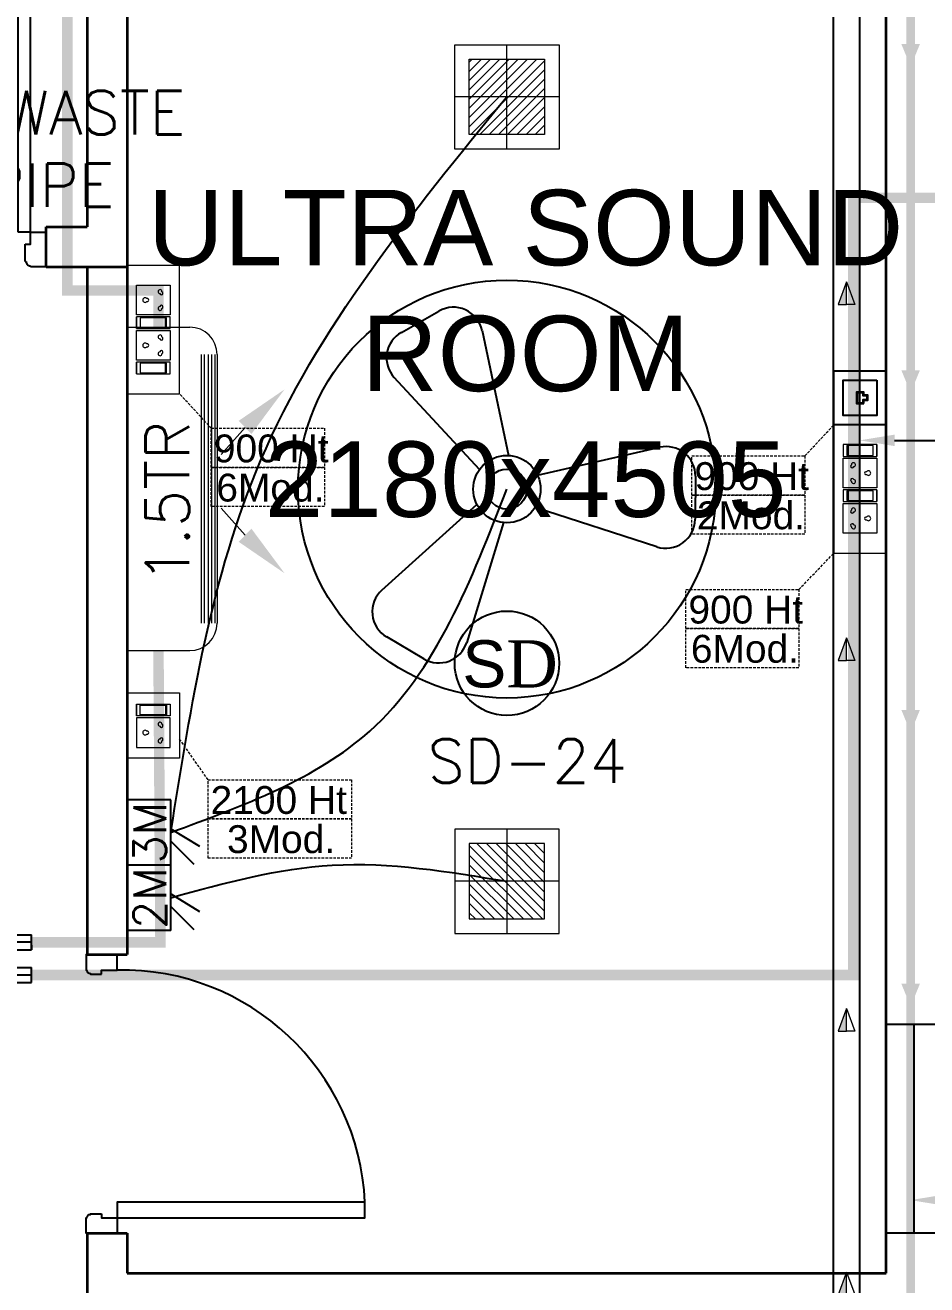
# Model space of a CAD drawing. Extents: x 3550807 to 4078732, y -628171 to -515859.
# Drawn here: x 3576770 to 3579360, y -526512 to -522895 of the extents above; entities that cross this region are included whole.
import ezdxf
from ezdxf import colors
from ezdxf.entities.mleader import LeaderData, LeaderLine
from ezdxf.math import Vec2, Vec3

# ---------------------------------------------------------------- set-up
doc = ezdxf.new("R2010")
doc.units = 0
doc.header["$LTSCALE"] = 6
doc.header["$MEASUREMENT"] = 0
for name, pattern in [('1', [0]), ('CONTINU', [0]), ('DASHED2', [0.375, 0.25, -0.125])]:
    doc.linetypes.add(name, pattern=pattern)
doc.layers.get('0').update_dxf_attribs({"linetype": 'CONTINUOUS'})
for name, color, linetype, lineweight in [('1Y-JOINT', 1, 'CONTINUOUS', 25), ('ELE-24W EMERGENCY  LED LIGHT', 5, 'CONTINUOUS', 18), ('ELE-24W LED LIGHT', 1, 'CONTINUOUS', 18), ('ELE-2NOS OF 6-16 RAW POWER SOCKET', 1, 'CONTINUOUS', 20), ('FA-BELOW SMOKE DERECTOR', 1, 'CONTINUOUS', 25), ('M-VRF- CKT', 5, 'CONTINUOUS', 30), ('MEP_HVAC_VRF_COPPER_PIPE', 6, 'CONTINUOUS', 9), ('PHE-SP', 1, 'CONTINUOUS', 0), ('PL-WATER PIPING', 1, 'CONTINUOUS', 9), ('vrf', 6, 'CONTINUOUS', 30), ('WALL', 10, 'CONTINUOUS', 35)]:
    doc.layers.add(name, color=color, linetype=linetype, lineweight=lineweight)
for name, color, linetype in [('24W RAW POWER', 1, 'CONTINUOUS'), ('24W UPS POWER LIGHT', 5, 'CONTINUOUS'), ('AC CKT-8', 110, 'CONTINUOUS'), ('DIM', 7, 'CONTINUOUS'), ('DOOR', 44, 'CONTINUOUS'), ('ELE-1200MM CEILINGFAN', 6, 'CONTINUOUS'), ('ELE-2M UPS P.SB', 3, 'CONTINUOUS'), ('ELE-3M RAW P.SB', 40, 'CONTINUOUS'), ('ELE.LAN POINT', 3, 'CONTINUOUS'), ('FA-FIRE TEXT', 7, 'CONTINUOUS'), ('HTL-COPPER PIPE', 6, 'CONTINUOUS'), ('HVAC_HI-WALL_1.5TR', 5, 'CONTINUOUS'), ('MEP_HVAC_DRAIN_PIPE', 7, 'CONTINUOUS'), ('MEP_HVAC_TEXT', 7, 'CONTINUOUS'), ('phe-text', 1, 'CONTINUOUS'), ('PL- WASTE PIPE', 6, 'CONTINUOUS'), ('PL-HOT WATER PIPE', 10, 'CONTINUOUS'), ('PL-SOIL PIPE', 1, 'CONTINUOUS'), ('TEXT', 5, 'CONTINUOUS'), ('Window', 161, 'CONTINUOUS')]:
    doc.layers.add(name, color=color, linetype=linetype)
doc.layers.add('CFT_LOOPING', color=7, linetype='1', lineweight=0, true_color=0xd6d600)
doc.layers.add('ELE-6A AC SOCKET', color=7, linetype='CONTINUOUS', true_color=0x00ceb6)
doc.layers.add('ELE-LIGHTING WIRING', color=7, linetype='CONTINUOUS', true_color=0x63d7b6)
doc.styles.add('ARIAL', font='arial.ttf')
doc.styles.add('PDF Times New Roman', font='times.ttf')
doc.styles.add('ROMANS', font='romans.shx')
doc.styles.get("Standard").update_dxf_attribs({"font": 'SIMPLEX'})
doc.styles.add('VERDANA', font='verdana.ttf')

# ---------------------------------------------------------------- blocks, each defined once
blk = doc.blocks.new('Z$W@#1841')
at = {"layer": 'DOOR', "color": 8}
blk.add_lwpolyline([(482.4958492562516, 633.1520239433992), (482.4958492562516, -167.4081328623782), (532.9958492040975, -167.4081328623782), (532.9958492040975, 633.1520239433992)], close=True, dxfattribs=at)
for points in [[(-254.0643076240316, -217.9081328102244), (-267.56430760168, -217.9081328102244), (-267.56430760168, -167.4081328623784), (-317.2842284537333, -167.4081328623784), (-317.2842284537333, -267.4081327133668), (-267.56430760168, -267.4081327133668), (-267.56430760168, -265.1581327170921, 0.4142135623730951), (-256.3143076203064, -253.9081327357186), (-254.0643076240317, -253.9081327357186)], [(519.4958492264492, -217.9081328102242), (532.9958492040975, -217.9081328102242), (532.9958492040975, -167.4081328623782), (582.7157700561507, -167.4081328623782), (582.7157700561507, -267.4081327133666), (532.9958492040975, -267.4081327133666), (532.9958492040975, -265.1581327170919, -0.4142135623730951), (521.7458492227239, -253.9081327357184), (519.4958492264492, -253.9081327357184)]]:
    blk.add_lwpolyline(points, format="xyb", close=True, dxfattribs=at)
blk.add_arc((518.3991009487806, -152.1393686359187), 786.1117062741538, 92.61772036991374, 181.1129344054778, dxfattribs=at)
blk = doc.blocks.new('750')
at = {"layer": 'DOOR', "color": 8}
for p, q in [((-50, 705), (-47.5, 705)), ((-35, 690), (-35, 692.5)), ((50, 45), (50, 80)), ((50, 80), (675, 80)), ((675, 45), (675, 80)), ((-50, 45), (-47.5, 45)), ((-35, 60), (-35, 57.5)), ((50, 45), (675, 45))]:
    blk.add_line(p, q, dxfattribs=at)
for points in [[(15, 690), (15, 705), (50, 705), (50, 750), (-50, 750), (-50, 705)], [(-35, 690), (15, 690)], [(15, 60), (15, 45), (50, 45), (50, 0), (-50, 0), (-50, 45)], [(-35, 60), (15, 60)]]:
    blk.add_lwpolyline(points, dxfattribs=at)
for centre, radius, start, end in [((-35, 705), 12.5, 180, 270), ((15, 45), 660, 0, 90), ((-35, 45), 12.5, 90, 180)]:
    blk.add_arc(centre, radius, start, end, dxfattribs=at)
blk = doc.blocks.new('1232')
at = {"layer": 'WALL', "color": 8, "linetype": 'ByBlock'}
for p, q in [((-6274.844835344236, 15910.17232320225), (-6274.844835344236, 14410.17232320225)), ((-6159.844835344236, 15910.17232320225), (-6159.844835344236, 14295.17232320225)), ((-3979.933052091859, 11405.0900228722), (-3979.999999974854, 15910.16867429006)), ((-6392.844835344236, 14410.17232320225), (-6274.844835344236, 14410.17232320225)), ((-6392.844835344236, 14295.17232320318), (-6392.844835344236, 14410.17232320225)), ((-6392.844835344236, 14295.17232320225), (-6159.844835344236, 14295.17232320225)), ((-6274.844835344236, 14295.17232320225), (-6274.844835344236, 12320.09002243727)), ((-6159.844835344236, 14295.17232320225), (-6159.844835344236, 12320.09002243727)), ((-6274.844835344236, 12320.09002243727), (-6159.844835345168, 12320.09002243727)), ((-6274.844835344236, 11520.0900228722), (-6274.844835344236, 11175.0900228722)), ((-6274.844835344236, 11520.0900228722), (-6159.844835344236, 11520.0900228722)), ((-6159.844835344236, 11520.0900228722), (-6159.844835344236, 11405.0900228722)), ((-6159.844835344236, 11405.0900228722), (-3980.000000005588, 11405.0900228722))]:
    blk.add_line(p, q, dxfattribs=at)
at = {"layer": 'Window', "color": 8, "linetype": 'Continuous'}
for points in [[(-3980.000000000931, 12120.07719897851), (-3750.000000000931, 12120.07719897851), (-3750.000000000931, 11520.07719897851), (-3980.000000000931, 11520.07719897851)], [(-3900.000000000931, 12120.07719897851), (-3830.000000000931, 12120.07719897851), (-3830.000000000931, 11520.07719897851), (-3900.000000000931, 11520.07719897851)]]:
    blk.add_lwpolyline(points, close=True, dxfattribs=at)
at = {"layer": 'DOOR', "color": 8, "rotation": 89.99999999999999}
blk.add_blockref('750', (-6392.844835344236, 14345.17232320225), dxfattribs=at)
at = {"layer": 'DOOR', "color": 8, "linetype": 'Continuous', "xscale": 0.8888888889923692, "yscale": 0.8888888889923692, "zscale": 0.8888888889923692, "rotation": 270}
blk.add_blockref('Z$W@#1841', (-6040.14871698292, 12038.05959711224), dxfattribs=at)
at = {"layer": 'DIM', "color": 8, "insert": (-5015.961811702233, 14045.12241961737), "char_height": 216.75, "width": 2086.033935879946, "attachment_point": 5, "style": 'ARIAL'}
blk.add_mtext('ULTRA SOUND\\PROOM\\P2180x4505', dxfattribs=at)
blk = doc.blocks.new('24w led light')
at = {"layer": 'ELE-24W LED LIGHT', "color": 1, "lineweight": 0}
for p, q in [((159.0000000012145, 158.9999999986694), (-159.9999999987274, 159.0000000012225)), ((-159.9999999987274, 159.0000000012225), (-160.0000000012806, -159.9999999987194)), ((-0.5000000012805742, -159.999999999996), (-0.4999999987274407, 158.999999999946)), ((158.9999999987194, -160.0000000012726), (159.0000000012145, 158.9999999986694)), ((114.5367849160933, 114.5367849143026), (-115.5367849143026, 114.5367849161594)), ((-115.5367849143026, 114.5367849161594), (-115.5367849161594, -115.5367849143526)), ((110.1664341049445, -115.5367849160353), (-115.5367849143606, 110.1664341068094)), ((81.97055120514068, -115.5367849159193), (-115.5367849145927, 81.97055120700553)), ((114.5367849144106, -91.7112528255815), (-91.71125282390676, 114.5367849159273)), ((114.5367849147007, -63.51536992577766), (-63.51536992410293, 114.5367849156952)), ((114.5367849149328, -35.31948702603185), (-35.31948702429909, 114.5367849155211)), ((114.5367849151069, -7.123604126228013), (-7.123604124495255, 114.536784915289)), ((114.536784915339, 21.07227877357582), (21.07227877536661, 114.5367849150569)), ((114.5367849155711, 49.26816167332163), (49.26816167511242, 114.5367849148248)), ((114.5367849158032, 77.46404457312546), (77.46404457497428, 114.5367849145927)), ((114.5367849160353, 105.6599274730454), (105.6599274747201, 114.5367849143606)), ((114.5367849142945, -115.5367849162094), (114.5367849160933, 114.5367849143026)), ((53.77466830533685, -115.5367849157452), (-115.5367849147668, 53.77466830725971)), ((25.57878540547499, -115.536784915397), (-115.5367849150569, 25.57878540745588)), ((-160.000000000004, -0.4999999987194258), (158.999999999996, -0.5000000012725593)), ((-2.617097494328851, -115.5367849151649), (-115.536784915231, -2.617097492464012)), ((-30.81298039413269, -115.5367849150489), (-115.5367849154631, -30.81298039220982)), ((-59.00886329393652, -115.5367849148168), (-115.5367849156952, -59.00886329212971)), ((-87.20474619374036, -115.5367849144686), (-115.5367849159273, -87.20474619181749)), ((-115.4006290935442, -115.5367849142945), (-115.5367849161594, -115.4006290915633)), ((-115.5367849161594, -115.5367849143526), (114.5367849142945, -115.5367849162094)), ((-160.0000000012806, -159.9999999987194), (158.9999999987194, -160.0000000012726))]:
    blk.add_line(p, q, dxfattribs=at)
blk = doc.blocks.new('24w led emeregency')
at = {"layer": 'ELE-24W EMERGENCY  LED LIGHT'}
h = blk.add_hatch(dxfattribs=at)
h.set_pattern_fill('ANSI31', scale=166.666666666665, style=0)
h.set_pattern_definition([(45, (0, 0), (-14.73139127471959, 14.7313912747196), [])])
h.paths.add_polyline_path([(-115.397401795839, -115.397401795839), (-115.397401795839, 115.397401795839), (115.397401795839, 115.397401795839), (115.397401795839, -115.397401795839)])
at = {"layer": 'ELE-24W EMERGENCY  LED LIGHT', "color": 5}
for p, q in [((0, 160), (0, -160)), ((-160, 0), (160, 0))]:
    blk.add_line(p, q, dxfattribs=at)
for points in [[(-160, -160), (-160, 160), (160, 160), (160, -160)], [(-115.397401795839, -115.397401795839), (-115.397401795839, 115.397401795839), (115.397401795839, 115.397401795839), (115.397401795839, -115.397401795839)]]:
    blk.add_lwpolyline(points, close=True, dxfattribs=at)
blk = doc.blocks.new('2M UPS SB')
at = {"layer": 'ELE-2M UPS P.SB', "color": 3}
for p, q in [((-133.7655910551548, 160), (-69.26612788438797, 265.2194964364171)), ((-88.23655763268471, 160), (-3.38374388217926, 244.8528137430549)), ((-240, 160), (-240, 0)), ((0, 160), (-240, 160)), ((0, 160), (0, 0))]:
    blk.add_line(p, q, dxfattribs=at)
blk.add_text('2M', height=120, rotation=180, dxfattribs=at).set_placement((-6.021764248609543, 142.9791077449918))
blk = doc.blocks.new('A$C07FB25EA')
at = {"layer": 'ELE-1200MM CEILINGFAN', "color": 3}
for p, q in [((6.532776267500593, 13.36735990063607), (9.466628320107704, 11.64112324596863)), ((0.2555713899018883, 2.637343919337582), (3.168330920685548, 12.07415516399124)), ((9.838218455632159, 7.943537505430868), (2.358767898105725, 1.207109641702118)), ((-11.7984145034352, 4.548378357842012), (-2.224771563924151, 1.439198100535577)), ((-14.84286138923198, -1.026129745423532), (-14.81482261964993, 2.37777899041248)), ((-2.411792527615034, -1.097340643536882), (-12.04069056159642, -3.293222517087997)), ((2.156221137716784, -1.540003275806157), (8.872359640910874, -8.780932646906876)), ((1.960196047803038, -12.49191586327652), (-0.1339963341779367, -2.646307742243152)), ((8.31008512173139, -12.34123015521618), (5.348194299542229, -14.01890223638475))]:
    blk.add_line(p, q, dxfattribs=at)
at = {"layer": 'ELE-1200MM CEILINGFAN', "color": 5, "ltscale": 10}
blk.add_circle((0, 0), 16.44920765180997, dxfattribs=at)
at = {"layer": 'ELE-1200MM CEILINGFAN', "color": 3}
for radius in [2.649698036423876, 1.57768634052507]:
    blk.add_circle((0, 0), radius, dxfattribs=at)
for centre, radius, start, end in [((5.364932230608247, 11.38253260855709), 2.302911, 59.52805232013018, 162.5228544712673), ((8.29878428322263, 9.656295953875087), 2.302911, 311.9493309576654, 59.52805232013018), ((-12.51198974412546, 2.358810032856127), 2.302911000000001, 71.9493309579858, 179.5280523201116), ((-12.54002851371843, -1.045098702990799), 2.302911000000001, 179.5280523201116, 282.5228544713182), ((7.175096283113817, -10.33743390556629), 2.302911000000001, 299.5280523201873, 42.52285447146621), ((4.213205460910103, -12.01510598673485), 2.302911000000001, 191.9493309577734, 299.5280523201873)]:
    blk.add_arc(centre, radius, start, end, dxfattribs=at)
blk = doc.blocks.new('TEWSER')
at = {"layer": 'ELE-3M RAW P.SB'}
for p, q in [((0, 0), (125, 0)), ((0, 0), (0, -187.5000000001164)), ((0, -68.9348106419202), (-66.29126073652878, -2.643549905624241)), ((0, -104.5043680202216), (-82.20273159211501, -54.11416240036488)), ((0, -187.5000000001164), (125, -187.5000000001164))]:
    blk.add_line(p, q, dxfattribs=at)
blk.add_text('3M', height=93.75000000006436, rotation=269.9999999999999, dxfattribs=at).set_placement((13.29757207352668, -4.704503317945637))
blk = doc.blocks.new('RTUH 6U')
at = {"layer": 'ELE-2NOS OF 6-16 RAW POWER SOCKET', "color": 30, "ltscale": 300}
for p, q in [((-311.5148522858508, -26.47821136575658), (-226.5000409251079, -26.47821136575658)), ((-311.5148522858508, -123.5216896266211), (-311.5148522858508, -26.47821136575658)), ((-226.5000409251079, -26.47821136575658), (-226.5000409251079, -123.5216896266211)), ((-187.0565626639873, -26.47821136575658), (-220.8652583165094, -26.47821136575658)), ((-220.8652583165094, -26.47821136575658), (-220.8652583165094, -123.5216896266211)), ((-187.0565626639873, -123.5216896266211), (-187.0565626639873, -26.47821136575658)), ((-187.0565626639873, -123.5216896266211), (-187.0565626639873, -26.47821136575658)), ((-181.4217800553888, -123.5216896266211), (-181.4217800553888, -26.47821136575658)), ((-181.4217800553888, -26.47821136575658), (-96.40696869464591, -26.47821136575658)), ((-96.40696869464591, -26.47821136575658), (-96.40696869464591, -123.5216896266211)), ((-56.96349043352529, -26.47821136575658), (-90.77218608604744, -26.47821136575658)), ((-90.77218608604744, -26.47821136575658), (-90.77218608604744, -123.5216896266211)), ((-56.96349043352529, -123.5216896266211), (-56.96349043352529, -26.47821136575658)), ((-56.96349043352529, -123.5216896266211), (-56.96349043352529, -26.47821136575658)), ((-189.8739539682865, -37.04342875699513), (-218.0478670122102, -37.04342875699513)), ((-218.0478670122102, -37.04342875699513), (-218.0478670122102, -112.9564722352661)), ((-189.8739539682865, -40.42429832229391), (-218.0478670122102, -40.42429832229391)), ((-189.8739539682865, -112.9564722352661), (-189.8739539682865, -37.04342875699513)), ((-59.78088173829019, -37.04342875699513), (-87.9547947817482, -37.04342875699513)), ((-87.9547947817482, -37.04342875699513), (-87.9547947817482, -112.9564722352661)), ((-59.78088173829019, -40.42429832229391), (-87.9547947817482, -40.42429832229391)), ((-59.78088173829019, -112.9564722352661), (-59.78088173829019, -37.04342875699513)), ((-226.5000409251079, -123.5216896266211), (-311.5148522858508, -123.5216896266211)), ((-187.0565626639873, -123.5216896266211), (-220.8652583165094, -123.5216896266211)), ((-220.8652583165094, -123.5216896266211), (-187.0565626639873, -123.5216896266211)), ((-218.0478670122102, -112.9564722352661), (-189.8739539682865, -112.9564722352661)), ((-96.40696869464591, -123.5216896266211), (-181.4217800553888, -123.5216896266211)), ((-56.96349043352529, -123.5216896266211), (-90.77218608604744, -123.5216896266211)), ((-90.77218608604744, -123.5216896266211), (-56.96349043352529, -123.5216896266211)), ((-87.9547947817482, -112.9564722352661), (-59.78088173829019, -112.9564722352661))]:
    blk.add_line(p, q, dxfattribs=at)
blk.add_lwpolyline([(-4.092510789632797e-05, 4.950386937707663e-05), (-368.4783017947339, 4.950386937707663e-05), (-368.4783017947339, -149.9999504961306), (-4.092510789632797e-05, -149.9999504961306)], close=True, dxfattribs=at)
for centre, radius, start, end in [((-293.2345507191494, -56.05690794810653), 5.702069884256065, 87.48996629468185, 354.7310871131253), ((-288.7399569302797, -52.13456946169026), 4.600757324912477, 284.9048633383454, 157.3161900704558), ((-249.274936280679, -52.13456946169026), 4.600757324912477, 22.68380993221952, 255.0951366616546), ((-244.7803424918093, -56.05690794810653), 5.702069884256065, 185.2689128868746, 92.51003370531816), ((-163.1414784886874, -56.05690794810653), 5.702069884256065, 87.48996629468185, 354.7310871131253), ((-158.6468846998177, -52.13456946169026), 4.600757324912477, 284.9048633383454, 157.3161900677805), ((-119.181864050217, -52.13456946169026), 4.600757324912477, 22.68380993221952, 255.0951366616546), ((-114.6872702613473, -56.05690794810653), 5.702069884256065, 185.2689128868746, 92.51003370531816), ((-269.0074466057122, -98.95577360759489), 6.616767067351513, 127.1583653105455, 52.84163468502312), ((-269.0074466057122, -92.33763240661938), 4.216839631110872, 341.4031195241894, 198.5968804773098), ((-138.9143743752502, -98.95577360759489), 6.616767067351513, 127.1583653105455, 52.84163468502312), ((-138.9143743752502, -92.33763240661938), 4.216839631110872, 341.4031195241894, 198.5968804773098)]:
    blk.add_arc(centre, radius, start, end, dxfattribs=at)
blk = doc.blocks.new('EQ2WE')
at = {"layer": 'ELE-6A AC SOCKET', "lineweight": 0}
for p, q in [((-98.74961535586044, 169.5296093540965), (-215.4297063327394, 169.5296093540965)), ((-215.4297063327394, 169.5296093540965), (-215.4297063327394, 36.34056040062569)), ((-98.74961535586044, 36.34056040062569), (-98.74961535586044, 169.5296093540965)), ((-91.01605767477304, 36.34056040062569), (-91.01605767477304, 169.5296093540965)), ((-91.01605767477304, 169.5296093540965), (-44.61471158778295, 169.5296093540965)), ((-44.61471158778295, 169.5296093540965), (-91.01605767477304, 169.5296093540965)), ((-87.14927883446217, 50.84098105295561), (-87.14927883446217, 155.0291887017665)), ((-87.14927883446217, 155.0291887017665), (-48.48149042809382, 155.0291887017665)), ((-48.48149042809382, 155.0291887017665), (-48.48149042809382, 50.84098105295561)), ((-44.61471158778295, 169.5296093540965), (-44.61471158778295, 36.34056040062569)), ((-44.61471158778295, 169.5296093540965), (-44.61471158778295, 36.34056040062569)), ((-48.48149042809382, 55.48111566121224), (-87.14927883446217, 55.48111566121224)), ((-48.48149042809382, 50.84098105295561), (-87.14927883446217, 50.84098105295561)), ((-215.4297063327394, 36.34056040062569), (-98.74961535586044, 36.34056040062569)), ((-44.61471158778295, 36.34056040062569), (-91.01605767477304, 36.34056040062569))]:
    blk.add_line(p, q, dxfattribs=at)
blk.add_lwpolyline([(0, 0), (-257.3377121933736, 0), (-257.3377121933736, 205.8701697547222), (0, 205.8701697547222)], close=True, dxfattribs=at)
for centre, radius, start, end in [((-157.0896608447656, 135.8136806810508), 9.081299729220849, 307.1583653148004, 232.8416346884283), ((-157.0896608447656, 126.7304949983954), 5.787476604568305, 161.4031195280473, 18.59688047086035), ((-190.3405810883269, 76.93636897683609), 7.825907300167327, 5.268912887902898, 272.5100337055451), ((-184.1718958457932, 71.55308571003843), 6.314391276533496, 202.6838099291593, 75.09513666362629), ((-130.0074258428067, 71.55308571003843), 6.314391276533496, 104.9048633363737, 337.3161900708406), ((-123.8387406007387, 76.93636897683609), 7.825907300167327, 267.4899662944549, 174.7310871120971)]:
    blk.add_arc(centre, radius, start, end, dxfattribs=at)
blk = doc.blocks.new('Voice')
at = {"layer": 'ELE.LAN POINT', "color": 6}
for points in [[(-0.0001435091835446656, -31.83524279187447), (127.8731920092255, -31.83524279191364), (127.8731920092255, 91.99998739433515), (-0.0001435091835446656, 91.99998739437433)], [(21.85946668858487, -9.975632593831826), (106.0135818114571, -9.975632593831826), (106.0135818114571, 70.14037719625334), (21.85946668858487, 70.14037719629252)], [(77.26763112169853, 21.4423185055611), (69.73059573140364, 21.4423185055611), (69.73059573140364, 11.69924630392988), (58.14245276861877, 11.69924630392988), (58.14245276861877, 21.4423185055611), (50.60541737832387, 21.4423185055611), (50.60541737832387, 38.72242609717381), (77.26763112169853, 38.72242609717381)], [(75.92159601097843, 22.78835361628119), (68.38456062068354, 22.78835361628119), (68.38456062068354, 13.04528141464998), (59.48848787933886, 13.04528141464998), (59.48848787933886, 22.78835361628119), (51.95145248904397, 22.78835361628119), (51.95145248904397, 37.37639098645371), (75.92159601097843, 37.37639098645371)]]:
    blk.add_lwpolyline(points, close=True, dxfattribs=at)
blk = doc.blocks.new('SMOKE DETECTOR')
at = {"layer": 'FA-BELOW SMOKE DERECTOR', "color": 7}
blk.add_circle((931028.7306233168, -118293.8702529273), 166.0108993562608, dxfattribs=at)
at = {"layer": 'FA-BELOW SMOKE DERECTOR', "insert": (930887.0836242564, -118372.9609814075), "char_height": 150, "attachment_point": 7, "style": 'PDF Times New Roman'}
blk.add_mtext('{\\fArial|b0|i0|c0|p34;S}D', dxfattribs=at)
blk = doc.blocks.new('A$C0B1B3CFA')
at = {"layer": 'PHE-SP'}
h = blk.add_hatch(color=7, dxfattribs=at)
h.dxf.hatch_style = 1
h.paths.add_polyline_path([(-0.0494668798380715, 0.0226015183831585), (-0.0494668798380715, 0), (0.0123667199595179, 0)])
at = {"layer": 'PHE-SP', "color": 7}
for points in [[(-0.0494668798380715, 0), (0.0123667199595179, 0), (-0.0494668798380715, 0.0226015183831585), (-0.0494668798380715, 0)], [(-0.0494668798380715, 0), (0.0123667199595179, 0), (-0.0494668798380715, -0.0226015183831585), (-0.0494668798380715, 0)]]:
    blk.add_lwpolyline(points, dxfattribs=at)
blk = doc.blocks.new('Z$W@#3BD47561')
at = {"layer": 'PHE-SP', "xscale": 49.00933755098914, "yscale": 49.00933755098914, "zscale": 49.00933755098914, "rotation": 270}
blk.add_blockref('A$C0B1B3CFA', (0, 0), dxfattribs=at)
blk = doc.blocks.new('Z$W@#4AA511D8')
at = {"layer": 'phe-text', "linetype": 'ByBlock', "lineweight": -2, "ltscale": 0.5, "xscale": 0.0244727334018079, "yscale": 0.0244727334018079, "zscale": 0.0244727334018079, "rotation": 270}
blk.add_blockref('Z$W@#3BD47561', (0.0148325505764859, 0), dxfattribs=at)
blk = doc.blocks.new('HI WALL SPLIT AC UNIT 1.5TR')
at = {"layer": 'HVAC_HI-WALL_1.5TR', "color": 7, "lineweight": 5}
for p, q in [((1295285.094062001, -129882.4152555451), (1295362.690297949, -129951.570953507)), ((1295594.968264924, -129882.4152555451), (1295517.372028977, -129951.570953507))]:
    blk.add_line(p, q, dxfattribs=at)
at = {"layer": 'HVAC_HI-WALL_1.5TR', "color": 5, "lineweight": 5}
for p, q in [((1295075.965363557, -129962.8062686893), (1295847.465363557, -129962.8062686893)), ((1294997.215363557, -130220.8062686893), (1294997.215363557, -130041.5562686893)), ((1295926.215363557, -130220.8062686893), (1295926.215363557, -130041.5562686893)), ((1294997.215363557, -130220.8062686893), (1295926.215363557, -130220.8062686893))]:
    blk.add_line(p, q, dxfattribs=at)
at = {"layer": 'HVAC_HI-WALL_1.5TR', "color": 8, "lineweight": 5}
for p, q in [((1295075.965363557, -129969.7335215405), (1295847.465363557, -129969.7335215405)), ((1295075.965363557, -129978.9698862642), (1295847.465363557, -129978.9698862642)), ((1295075.965363557, -129988.2062509879), (1295847.465363557, -129988.2062509879)), ((1295075.965363557, -129999.7517275843), (1295847.465363557, -129999.7517275843)), ((1295075.965363557, -130008.9880095412), (1295847.465363557, -130008.9880095412))]:
    blk.add_line(p, q, dxfattribs=at)
at = {"layer": 'HVAC_HI-WALL_1.5TR', "color": 5, "lineweight": 5}
for centre, radius, start, end in [((1295075.965363557, -130041.5562686895), 78.75, 90, 180), ((1295847.465363557, -130041.5562686895), 78.7500000000291, 0, 90)]:
    blk.add_arc(centre, radius, start, end, dxfattribs=at)
at = {"layer": 'HVAC_HI-WALL_1.5TR', "color": 7, "lineweight": 5}
for points in [[(1295304.003380456, -129864.2081092676), (1295266.184743546, -129900.6224018228), (1295175.851184335, -129768.959344816)], [(1295576.05894647, -129864.2081092676), (1295613.877583379, -129900.6224018228), (1295704.21114259, -129768.959344816)]]:
    blk.add_solid(points, dxfattribs=at)
blk = doc.blocks.new('Y-JOINT')
at = {"layer": '1Y-JOINT', "extrusion": (7.0061e-12, -6.61627518758e-05, 0.9999999978112452)}
for p, q in [((416463.0598023985, -2646.098365446611, 0.0200843726229758), (416247.0802495824, -2646.098388301296, 0.0200843726229758)), ((416247.0802495824, -2646.098388301296, 0.0200843726239684), (416247.0802549376, -2696.705863564449, 0.016736042787696)), ((416463.059800534, -2628.477815438266, 0.0212501967036461), (416499.0623852817, -2628.477811628516, 0.0212501967036461)), ((416463.0598141798, -2757.431454850681, 0.0122218888698508), (416463.059800534, -2628.477815438266, 0.0212501967036461)), ((416499.0623989278, -2757.431451040931, 0.0122218888696703), (416499.0623852817, -2628.477811628516, 0.0212501967034657)), ((416579.1185597735, -2646.098353163921, 0.0200843726238366), (416499.0623852817, -2628.477811628516, 0.0212501967034657)), ((416247.0802522601, -2671.402125934343, 0.0184102077058322), (416463.0598050762, -2671.402103079658, 0.0184102077058322)), ((416463.0598077538, -2696.705840709765, 0.0167360427867033), (416247.0802549376, -2696.705863564449, 0.0167360427867033)), ((416310.2984731082, -2755.198419004475, 0.0128660139043045), (416385.7888925825, -2702.753597620293, 0.0163359070873506)), ((416408.0270002052, -2748.213284405415, 0.0133281689478352), (416385.7888925825, -2702.753597620293, 0.0163359070873506)), ((416463.0598077538, -2696.705840709765, 0.0167360427867033), (416411.9147749667, -2696.705846121855, 0.0167360427867033)), ((416411.9147803221, -2747.313321383554, 0.0133877129507918), (416411.9147749667, -2696.705846121855, 0.0167360427868838)), ((416579.1185651289, -2696.70582842856, 0.0167360427875641), (416505.9748338273, -2754.106289843767, 0.0124418906368903)), ((416321.4175269195, -2777.928262395552, 0.0113621448345467), (416398.7476725042, -2724.583478209185, 0.0148915820204593)), ((416332.5365807311, -2800.658105788112, 0.009858275764789), (416408.0270002052, -2748.213284405415, 0.0133281689478352)), ((416411.9147776442, -2722.009583753447, 0.0150618778688378), (416463.0598104315, -2722.009578341327, 0.0150618778688378)), ((416463.0598131091, -2747.313315971433, 0.0133877129506114), (416411.9147803221, -2747.313321383554, 0.0133877129506114)), ((416306.4106929917, -2756.098382024851, 0.0128064699012575), (416247.0802612224, -2756.098388301645, 0.0128064699012575)), ((416247.0802628622, -2771.594680903916, 0.0117811925369643), (416247.0802612224, -2756.098388301645, 0.0128064699016185)), ((416247.0802612224, -2756.098388303129, 0.0128064699015282), (416247.0802665777, -2806.705863564799, 0.0094581400654363)), ((416247.0802639, -2781.402125934721, 0.0111323049834823), (416306.4106956693, -2781.402119656443, 0.0111323049834823)), ((416306.4106929917, -2756.098382024851, 0.0128064699012575), (416306.4106983468, -2806.705857286522, 0.0094581400651655)), ((416310.2984731082, -2755.198419004475, 0.0128660139043045), (416332.5365807311, -2800.658105788112, 0.009858275764789)), ((416463.0598141798, -2757.431454850681, 0.0122218888698508), (416499.0623989278, -2757.431451040931, 0.0122218888698508)), ((416306.4106983468, -2806.705857286522, 0.0094581400651655), (416247.0802665777, -2806.705863564799, 0.0094581400651655))]:
    blk.add_line(p, q, dxfattribs=at)
at = {"layer": '1Y-JOINT', "extrusion": (6.9964e-12, -6.61627518758e-05, 0.9999999978112452)}
for p, q in [((416579.1185597735, -2646.098353163921, 0.0200843726238366), (416647.0802498681, -2646.098345972307, 0.0200843726238366)), ((416647.0802498681, -2646.098345972307, 0.0200843726241489), (416647.0802552234, -2696.705821235461, 0.0167360427878765)), ((416647.0802525457, -2671.402083605353, 0.0184102077060127), (416463.0598050762, -2671.402103079658, 0.0184102077048396)), ((416579.1185651289, -2696.70582842856, 0.0167360427875641), (416647.0802552234, -2696.705821235461, 0.0167360427875641))]:
    blk.add_line(p, q, dxfattribs=at)
at = {"layer": '1Y-JOINT'}
blk.add_line((416579.1185651289, -2696.70582842856, 0.0167360427875641), (416579.1185597735, -2646.098353163921, 0.0200843726238366), dxfattribs=at)
at = {"layer": '1Y-JOINT', "extrusion": (7.0061e-12, -6.61627518758e-05, 0.9999999978112452)}
for centre, radius, start, end in [((416411.9147812583, -2756.160775215933, 0.1951604399708007), 59.45493601491307, 90.00000606312693, 116.0670959920746), ((416411.9147812583, -2756.160775215933, 0.1951604399708007), 34.15119836570895, 90.00000606312693, 116.0670959920746), ((416411.9147812583, -2756.160775215933, 0.1951604399708007), 8.847460716504818, 90.00000606312693, 116.0670959920746), ((416306.4106920555, -2747.250914417913, 0.1951604399708918), 8.847460716504818, 270.0000060631269, 296.0670959920747), ((416306.4106920555, -2747.250914417913, 0.1951604399708918), 34.15119836570895, 270.0000060631269, 296.0670959920747), ((416499.0623979913, -2748.583983468298, 0.1946640598047753), 8.847460716504818, 270.0000060631269, 321.3788725027825), ((416306.4106920555, -2747.250914417913, 0.1951604399708918), 59.45493601491307, 270.0000060631269, 296.0670959920747)]:
    blk.add_arc(centre, radius, start, end, dxfattribs=at)
blk = doc.blocks.new('A$C4D743431')
at = {"layer": 'AC CKT-8', "xscale": 0.933787291884793, "yscale": 0.933787291884793, "zscale": 0.933787291884793, "rotation": 359.9999939263457}
blk.add_blockref('Y-JOINT', (-389059.7484762961, 2494.562559566745, -0.01719121799683417), dxfattribs=at)
blk = doc.blocks.new('G$C4406566D')
at = {"layer": 'M-VRF- CKT', "xscale": 0.8031807735897878, "yscale": 0.8031807735897878, "zscale": 0.8031807735897878, "rotation": 180}
for p in [(-224.2044628872536, -88.81145790810115, 0.005876010468789758), (-224.20446288737, -88.81145790810115, 0.005876010468789758)]:
    blk.add_blockref('A$C4D743431', p, dxfattribs=at)
blk = doc.blocks.new('G$C186CAD5F')
at = {"layer": 'vrf', "color": 3, "xscale": 8.96419313933734, "yscale": 8.96419313933734, "zscale": 8.96419313933734, "rotation": 270.0000005682937}
blk.add_blockref('G$C4406566D', (796.1230816186871, -2009.812100126641, -0.05267369273099937), dxfattribs=at)

msp = doc.modelspace()

# ---------------------------------------------------------------- linework, layer by layer
at = {"layer": 'CFT_LOOPING', "color": 7, "linetype": 'DASHED2', "ltscale": 5}
for p, q in [((3577305.044981606, -524052.0669084552), (3577213.744444375, -523953.0617488633)), ((3579010.146580847, -524131.5606501317), (3579093.571208498, -524042.0852713072)), ((3578992.950744754, -524514.9161580373), (3579093.553087747, -524410.5635321769)), ((3577295.650222999, -525061.5987114116), (3577213.744493879, -524944.2470802707))]:
    msp.add_line(p, q, dxfattribs=at)
for points in [[(3577305.044981606, -524052.0669084552), (3577629.865000641, -524052.0669084552), (3577629.865000641, -524164.5669084552), (3577305.044981606, -524164.5669084552)], [(3577305.044981606, -524164.5669084552), (3577629.865000641, -524164.5669084552), (3577629.865000641, -524277.0669084552), (3577305.044981606, -524277.0669084552)], [(3578668.130725719, -524514.9161580373), (3578992.950744754, -524514.9161580373), (3578992.950744754, -524627.4161580373), (3578668.130725719, -524627.4161580373)], [(3578668.130725719, -524627.4161580373), (3578992.950744754, -524627.4161580373), (3578992.950744754, -524739.9161580373), (3578668.130725719, -524739.9161580373)], [(3577295.650222999, -525061.5987114116), (3577708.246211007, -525061.5987114116), (3577708.246211007, -525174.0987114116), (3577295.650222999, -525174.0987114116)], [(3577295.650222999, -525174.0987114116), (3577708.246211007, -525174.0987114116), (3577708.246211007, -525286.5987114116), (3577295.650222999, -525286.5987114116)]]:
    msp.add_lwpolyline(points, close=True, dxfattribs=at)
at = {"layer": 'CFT_LOOPING', "color": 7, "linetype": 'DASHED2', "ltscale": 5, "elevation": -1.164158056988229e-10}
for points in [[(3578685.326561812, -524131.5606501317), (3579010.146580847, -524131.5606501317), (3579010.146580847, -524244.0606501317), (3578685.326561812, -524244.0606501317)], [(3578685.326561812, -524244.0606501317), (3579010.146580847, -524244.0606501317), (3579010.146580847, -524356.5606501317), (3578685.326561812, -524356.5606501317)]]:
    msp.add_lwpolyline(points, close=True, dxfattribs=at)
at = {"layer": 'ELE-LIGHTING WIRING', "linetype": 'ByBlock'}
for points in [[(3577188.74449388, -525212.8315028877), (3577446.689834804, -524145.721647411), (3578153.671369595, -523100.2816581094, 2.711236453935354e-09)], [(3577188.74449388, -525212.8315028877), (3577760.08131677, -524922.0325624747), (3578154.141589033, -524227.0018775458, 1.300687133253366e-09)]]:
    msp.add_spline(points, degree=3, dxfattribs=at)
at = {"layer": 'ELE-LIGHTING WIRING', "color": 254, "linetype": 'ByBlock', "true_color": 0xdebad0}
for points in [[(3580034.532635448, -532083.953750323), (3579791.554737989, -530687.6299462843), (3577296.32328663, -528985.4565531098), (3576625.770131742, -526973.7970884491), (3576347.714713318, -524864.2516465563, -3.56410889761029e-09)], [(3577188.74449388, -525400.331502888), (3577652.55935313, -525306.921311786), (3578154.141589033, -525353.2518775453)]]:
    msp.add_spline(points, degree=3, dxfattribs=at)
at = {"layer": 'MEP_HVAC_DRAIN_PIPE', "linetype": 'ByBlock', "const_width": 30}
msp.add_lwpolyline([(3577153.369493879, -523761.8226927803), (3577153.369493879, -523656.7469776728), (3576891.458234049, -523656.7469776728), (3576891.458234049, -522842.1268563903)], dxfattribs=at)
at = {"layer": 'MEP_HVAC_VRF_COPPER_PIPE', "color": 6, "linetype": 'ByBlock', "const_width": 30}
for points, elevation in [([(3576788.353273548, -525622.3783835638), (3579149.073140668, -525622.3783835638), (3579149.073140668, -523390.6690533735), (3579563.225846139, -523390.6690533735), (3579563.225846138, -523213.2816580761)], -0.006222254610662503), ([(3576788.353273546, -525528.3337173203), (3577158.944905271, -525528.3337173203), (3577153.369493879, -524690.8226927803)], -0.006222254271002873)]:
    msp.add_lwpolyline(points, dxfattribs=dict(at, elevation=elevation))
at = {"layer": 'PL- WASTE PIPE', "linetype": 'ByBlock', "ltscale": 5}
for p, q in [((3579092.628145223, -526588.270688474), (3579092.628145223, -522538.7079321049)), ((3579167.628145223, -526588.270688474), (3579167.628145223, -522538.7079321048))]:
    msp.add_line(p, q, dxfattribs=at)
at = {"layer": 'PL-HOT WATER PIPE', "color": 11, "true_color": 0xf75178, "const_width": 25}
msp.add_lwpolyline([(3578532.427760608, -521722.7118719609), (3578532.427760608, -521997.0084663404), (3579313.791251777, -521997.0084663404), (3579313.791251777, -527034.4241919421)], dxfattribs=at)
at = {"layer": 'PL-WATER PIPING', "color": 61, "true_color": 0xd8e58c}
for points in [[(3579313.791251777, -522949.0906787534, 53.25524689926687, 0, 0), (3579313.791251777, -523013.9017554057, 0, 0, 0)], [(3579313.791251777, -523885.6096123902, 53.25524689926687, 0, 0), (3579313.791251777, -523950.4206890424, 0, 0, 0)], [(3579313.791251777, -524861.0703694425, 53.25524689926687, 0, 0), (3579313.791251777, -524925.8814460947, 0, 0, 0)], [(3579313.791251777, -525647.5675243435, 53.25524689926687, 0, 0), (3579313.791251777, -525712.3786009958, 0, 0, 0)]]:
    msp.add_lwpolyline(points, format="xyseb", dxfattribs=at)

# ---------------------------------------------------------------- block references
at = {"linetype": 'ByBlock'}
msp.add_blockref('1232', (3583223.589329224, -537883.9537503232), dxfattribs=at)
at = {"layer": '24W RAW POWER', "lineweight": 9, "xscale": -0.9404388715045132, "yscale": 0.9404388715045132, "zscale": 0.9404388715045132}
msp.add_blockref('24w led light', (3578153.671369595, -523100.2816581094, 2.711236453935354e-09), dxfattribs=at)
at = {"layer": '24W UPS POWER LIGHT', "lineweight": 9, "xscale": -0.9375000000222322, "yscale": 0.9375000000222322, "zscale": 0.9375000000222322}
msp.add_blockref('24w led emeregency', (3578154.141589033, -525353.2518775453), dxfattribs=at)
at = {"layer": 'ELE-1200MM CEILINGFAN', "color": 7, "ltscale": 8, "xscale": 36.47592107175105, "yscale": 36.47592107175105, "zscale": 36.47592107175105, "rotation": 180}
msp.add_blockref('A$C07FB25EA', (3578154.141589033, -524227.0018775458, 1.300687133253366e-09), dxfattribs=at)
at = {"layer": 'ELE-2M UPS P.SB', "color": 6, "xscale": 0.7812500000005363, "yscale": 0.7812500000005363, "zscale": 0.7812500000005363, "rotation": 269.9999999999999}
msp.add_blockref('2M UPS SB', (3577063.74449388, -525494.0815028881), dxfattribs=at)
at = {"layer": 'ELE-2NOS OF 6-16 RAW POWER SOCKET', "color": 3, "linetype": 'ByBlock'}
for p, rotation in [((3577213.744444375, -523953.0617488633), 270), ((3579093.571258001, -524042.0852303822), 89.99999999999999)]:
    msp.add_blockref('RTUH 6U', p, dxfattribs=dict(at, rotation=rotation))
at = {"layer": 'ELE-3M RAW P.SB', "color": 26, "linetype": 'ByBlock', "rotation": 180}
msp.add_blockref('TEWSER', (3577188.74449388, -525306.581502888), dxfattribs=at)
at = {"layer": 'ELE-6A AC SOCKET', "color": 254, "linetype": 'ByBlock', "true_color": 0xdebad0, "xscale": 0.7286145446852714, "yscale": 0.7286145446852714, "zscale": 0.7286145446852714, "rotation": 90}
msp.add_blockref('EQ2WE', (3577213.744493879, -524811.7529609641), dxfattribs=at)
at = {"layer": 'ELE.LAN POINT', "color": 7, "xscale": -1.211286963933217, "yscale": 1.211286963933217, "zscale": 1.211286963933217, "rotation": 89.99999999999974}
msp.add_blockref('Voice', (3579205.00959391, -523887.1941407898), dxfattribs=at)
at = {"layer": 'FA-BELOW SMOKE DERECTOR', "color": 6, "xscale": 0.9035551315104862, "yscale": 0.9035551315104862, "zscale": 0.9035551315104862}
msp.add_blockref('SMOKE DETECTOR', (2736918.354450641, -417841.9683842775, 1.300687133253366e-09), dxfattribs=at)
at = {"layer": 'HTL-COPPER PIPE', "xscale": 0.1271654228864588, "yscale": 0.1271654228864588, "zscale": 0.1271654228864588, "rotation": 89.99999888478091}
msp.add_blockref('G$C186CAD5F', (3576446.372650128, -525622.3783853684, -0.006222254271002872), dxfattribs=at)
at = {"layer": 'HVAC_HI-WALL_1.5TR', "rotation": 270}
msp.add_blockref('HI WALL SPLIT AC UNIT 1.5TR', (3707284.550762569, 771235.3926707769), dxfattribs=at)
at = {"layer": 'PL-SOIL PIPE', "color": 1, "linetype": 'Continuous', "xscale": 876.8658294741393, "yscale": 876.8658294741393, "zscale": 876.8658294741393, "rotation": 270.1299954999209}
for p in [(3579129.722198865, -523631.5581717503), (3579129.722198865, -524654.2598293411), (3579129.722198865, -525718.6866931362), (3579129.722198865, -526475.1433334504)]:
    msp.add_blockref('Z$W@#4AA511D8', p, dxfattribs=at)

# ---------------------------------------------------------------- texts
at = {"layer": 'FA-FIRE TEXT', "color": 200, "linetype": 'CONTINU', "insert": (3577925.801811922, -524945.0805227804), "char_height": 125, "width": 349.8378647597838, "attachment_point": 1, "style": 'ROMANS'}
msp.add_mtext('{\\C256;SD-24\\P}', dxfattribs=at)
at = {"layer": 'MEP_HVAC_TEXT', "color": 0, "insert": (3577116.333822961, -524030.6837773691), "char_height": 125, "width": 1718.698670698463, "attachment_point": 3, "rotation": 89.99312459720404, "style": 'VERDANA'}
msp.add_mtext('{\\Fromans|c0;\\C256;1.5TR}', dxfattribs=at)
at = {"layer": 'PL- WASTE PIPE', "color": 4, "linetype": 'ByBlock', "ltscale": 5, "insert": (3576046.122880964, -523083.3550407192), "char_height": 124.9999999977931, "width": 1332.590875704529, "attachment_point": 1, "style": 'ROMANS'}
msp.add_mtext('%%c40MM WASTE WATER PIPE', dxfattribs=at)
at = {"layer": 'TEXT', "color": 7, "char_height": 80, "attachment_point": 1}
for s, insert, width in [('\\A1;{\\fArial|b0|i0|c0|p34;900 Ht\\P}', (3577312.486821666, -524070.1451126297), 8957.987203209177), ('\\A1;{\\fArial|b0|i0|c0|p34;900 Ht\\P}', (3578692.768401872, -524149.6388543062), 8957.987203209177), ('\\A1;{\\fArial|b0|i0|c0|p34;6Mod.\\P}', (3577319.505613833, -524182.6451126344), 352.574825963015), ('\\A1;{\\fArial|b0|i0|c0|p34;2Mod.\\P}', (3578699.787194039, -524262.1388543108), 352.574825963015), ('\\A1;{\\fArial|b0|i0|c0|p34;900 Ht\\P}', (3578675.572565779, -524532.9943622118), 8957.987203209177), ('\\A1;{\\fArial|b0|i0|c0|p34;6Mod.\\P}', (3578682.591357946, -524645.4943622164), 352.574825963015), ('\\A1;{\\fArial|b0|i0|c0|p34;2100 Ht}', (3577303.092063059, -525079.6769155861), 8957.987203209177), ('\\A1;{\\fArial|b0|i0|c0|p34;3Mod.}', (3577350.193153114, -525192.1769155908), 352.574825963015)]:
    msp.add_mtext(s, dxfattribs=dict(at, insert=insert, width=width))

# ---------------------------------------------------------------- leaders
at = {"layer": 'PL- WASTE PIPE', "linetype": 'ByBlock', "ltscale": 5}
ml = msp.add_multileader_mtext('Standard', dxfattribs=at)
ml.set_content(' ', color=256)
ml.set_leader_properties()
ml.build(insert=Vec2(0, 0))
ml.multileader.update_dxf_attribs({"text_right_attachment_type": 6, "dogleg_length": 265.0374667439384, "arrow_head_size": 99.99999999823451})
ctx = ml.context
ctx.base_point, ctx.char_height, ctx.arrow_head_size, ctx.landing_gap_size, ctx.plane_origin = Vec3(3579813.286741598, -524086.9886496105), 99.99999999823451, 99.99999999823451, 49.99999999911726, Vec3(3579338.650837876, -524467.0218652032)
ctx.right_attachment = 6
notes = []
notes.append((ctx, [(0, (1, 1, 0), (3579548.249274854, -524086.9886496105), (1, 0), 265.0374667439384, [(0, [(3579167.628145223, -524086.9886496105)], 0, [])])]))
ctx.mtext.insert, ctx.mtext.flow_direction = Vec3(3579863.286741597, -524026.9886496116), 5
at = {"layer": 'PL-HOT WATER PIPE', "color": 11}
ml = msp.add_multileader_mtext('Standard', dxfattribs=at)
ml.set_content(' ', color=(247, 81, 120))
ml.set_leader_properties()
ml.build(insert=Vec2(0, 0))
ml.multileader.update_dxf_attribs({"text_right_attachment_type": 6, "dogleg_length": 481.5464338171296, "arrow_head_size": 99.99999999823451})
ctx = ml.context
ctx.base_point, ctx.char_height, ctx.arrow_head_size, ctx.landing_gap_size, ctx.plane_origin = Vec3(3580235.262987186, -526268.6893103349), 99.99999999823451, 99.99999999823451, 49.99999999911726, Vec3(3579100.157872954, -526268.6893103349)
ctx.right_attachment = 6
notes.append((ctx, [(0, (1, 1, 0), (3579753.716553369, -526268.6893103349), (1, 0), 481.5464338171296, [(0, [(3579313.791251777, -526268.6893103349)], 0, [])])]))
ctx.mtext.insert, ctx.mtext.flow_direction = Vec3(3580285.262987185, -526208.6893103359), 5
for ctx, leaders in notes:
    for number, flags, end, landing, length, lines in leaders:
        leader = LeaderData()
        leader.index, (leader.has_last_leader_line, leader.has_dogleg_vector, leader.attachment_direction) = number, flags
        leader.last_leader_point, leader.dogleg_vector, leader.dogleg_length = Vec3(end), Vec3(landing), length
        for number, points, colour, breaks in lines:
            line = LeaderLine()
            line.index, line.vertices, line.color, line.breaks = number, Vec3.list(points), colors.encode_raw_color(colour), breaks
            leader.lines.append(line)
        ctx.leaders.append(leader)

doc.saveas('drawing.dxf')
